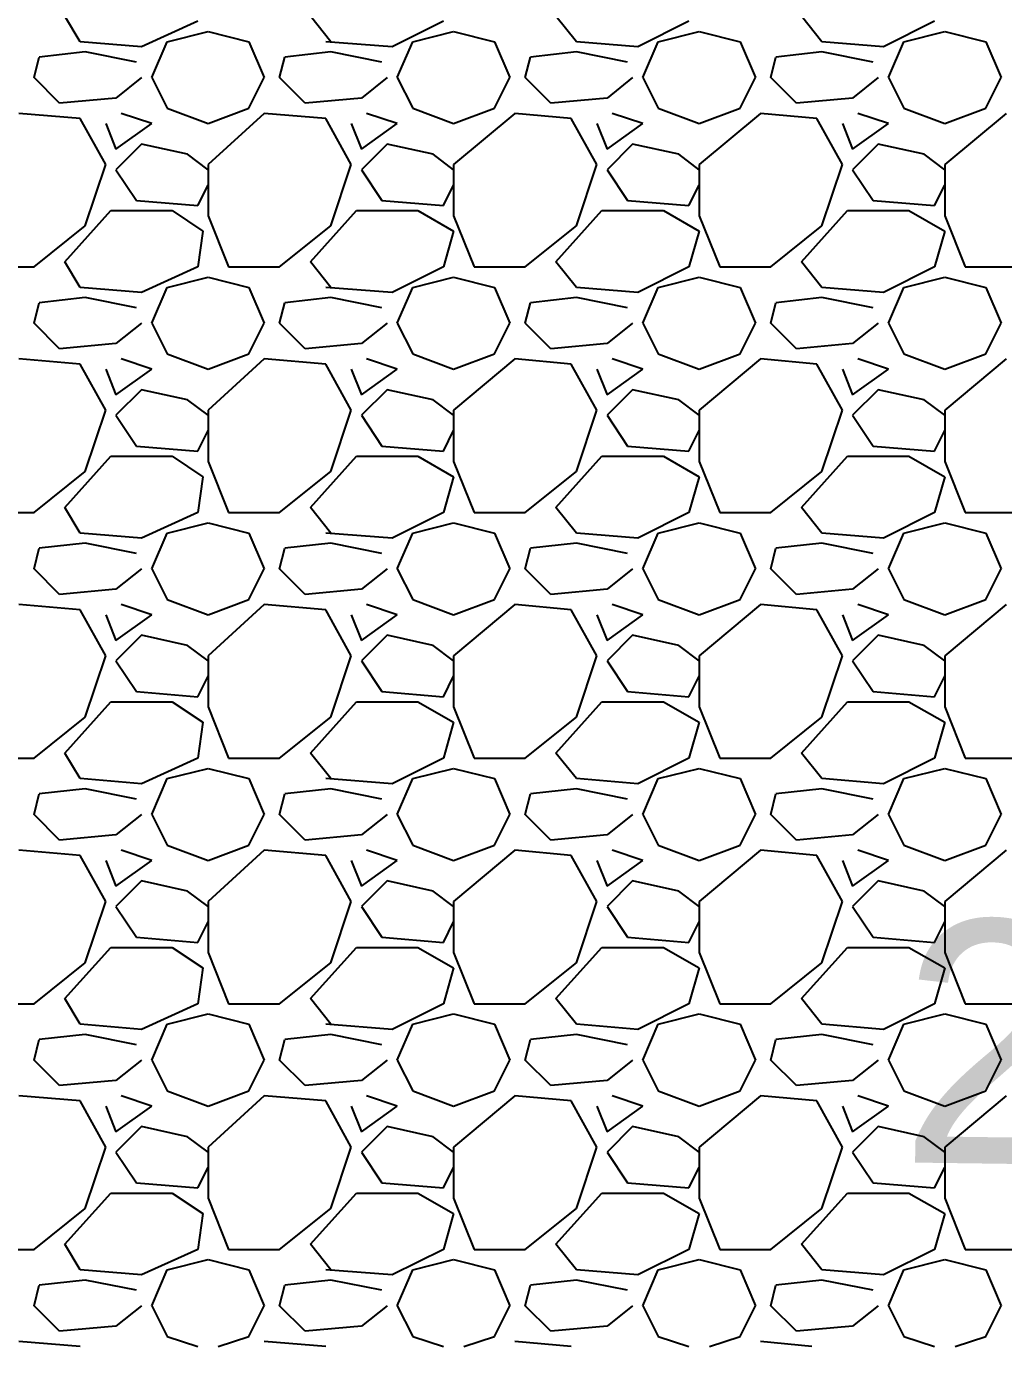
# Model space of a CAD drawing. Header units: metres. Extents: x 1 to 213, y 1 to 147.
# Drawn here: x 66.052 to 68.074, y 134.398 to 137.128 of the extents above; entities that cross this region are included whole.
import ezdxf

# ---------------------------------------------------------------- set-up
doc = ezdxf.new("R2010")
doc.units = ezdxf.units.M
doc.layers.add('00-BASE-ARQUITECTURA', color=8, linetype='Continuous')
doc.layers.add('00-BASE-TEXTO', color=8, linetype='Continuous')

msp = doc.modelspace()

# ---------------------------------------------------------------- linework, layer by layer
at = {"layer": '00-BASE-ARQUITECTURA'}
for points in [[(66.1634, 137.0964), (66.1317, 137.1493)], [(66.4069, 137.1388), (66.2904, 137.0858)], [(66.682, 137.0964), (66.6397, 137.1493)], [(66.9149, 137.1388), (66.809, 137.0858)], [(67.19, 137.0964), (67.1477, 137.1493)], [(67.4229, 137.1388), (67.317, 137.0858)], [(67.698, 137.0964), (67.6557, 137.1493)], [(67.9309, 137.1388), (67.825, 137.0858)], [(66.3434, 137.0964), (66.428, 137.1176)], [(66.428, 137.1176), (66.5127, 137.0964)], [(66.8514, 137.0964), (66.936, 137.1176)], [(66.936, 137.1176), (67.0207, 137.0964)], [(67.3594, 137.0964), (67.444, 137.1176)], [(67.444, 137.1176), (67.5287, 137.0964)], [(67.8674, 137.0964), (67.952, 137.1176)], [(67.952, 137.1176), (68.0367, 137.0964)], [(66.174, 137.0753), (66.0788, 137.0647)], [(66.2904, 137.0858), (66.1634, 137.0964)], [(66.2799, 137.0541), (66.174, 137.0753)], [(66.3116, 137.0223), (66.3434, 137.0964)], [(66.5127, 137.0964), (66.5444, 137.0223)], [(66.682, 137.0753), (66.5868, 137.0647)], [(66.809, 137.0858), (66.6714, 137.0964)], [(66.7879, 137.0541), (66.682, 137.0753)], [(66.8196, 137.0223), (66.8514, 137.0964)], [(67.0207, 137.0964), (67.0524, 137.0223)], [(67.19, 137.0753), (67.0948, 137.0647)], [(67.317, 137.0858), (67.19, 137.0964)], [(67.2959, 137.0541), (67.19, 137.0753)], [(67.3276, 137.0223), (67.3594, 137.0964)], [(67.5287, 137.0964), (67.5604, 137.0223)], [(67.698, 137.0753), (67.6028, 137.0647)], [(67.825, 137.0858), (67.698, 137.0964)], [(67.8039, 137.0541), (67.698, 137.0753)], [(67.8356, 137.0223), (67.8674, 137.0964)], [(68.0367, 137.0964), (68.0684, 137.0223)], [(66.0682, 137.0223), (66.0788, 137.0647)], [(66.5762, 137.0223), (66.5868, 137.0647)], [(67.0842, 137.0223), (67.0948, 137.0647)], [(67.5922, 137.0223), (67.6028, 137.0647)], [(66.1211, 136.9694), (66.0682, 137.0223)], [(66.2904, 137.0223), (66.2375, 136.98)], [(66.3116, 137.0223), (66.3434, 136.9588)], [(66.5127, 136.9588), (66.5444, 137.0223)], [(66.6291, 136.9694), (66.5762, 137.0223)], [(66.7984, 137.0223), (66.7455, 136.98)], [(66.8196, 137.0223), (66.8514, 136.9588)], [(67.0207, 136.9588), (67.0524, 137.0223)], [(67.1371, 136.9694), (67.0842, 137.0223)], [(67.3064, 137.0223), (67.2535, 136.98)], [(67.3276, 137.0223), (67.3594, 136.9588)], [(67.5287, 136.9588), (67.5604, 137.0223)], [(67.6451, 136.9694), (67.5922, 137.0223)], [(67.8144, 137.0223), (67.7615, 136.98)], [(67.8356, 137.0223), (67.8674, 136.9588)], [(68.0367, 136.9588), (68.0684, 137.0223)], [(66.2375, 136.98), (66.1211, 136.9694)], [(66.7455, 136.98), (66.6291, 136.9694)], [(67.2535, 136.98), (67.1371, 136.9694)], [(67.7615, 136.98), (67.6451, 136.9694)], [(66.1634, 136.9377), (66.0364, 136.9483)], [(66.2164, 136.8424), (66.1634, 136.9377)], [(66.3116, 136.9271), (66.2481, 136.9483)], [(66.3434, 136.9588), (66.428, 136.9271)], [(66.428, 136.9271), (66.5127, 136.9588)], [(66.5444, 136.9483), (66.428, 136.8424)], [(66.6714, 136.9377), (66.5444, 136.9483)], [(66.7244, 136.8424), (66.6714, 136.9377)], [(66.8196, 136.9271), (66.7561, 136.9483)], [(66.8514, 136.9588), (66.936, 136.9271)], [(66.936, 136.9271), (67.0207, 136.9588)], [(67.063, 136.9483), (66.936, 136.8424)], [(67.1794, 136.9377), (67.063, 136.9483)], [(67.2324, 136.8424), (67.1794, 136.9377)], [(67.3276, 136.9271), (67.2641, 136.9483)], [(67.3594, 136.9588), (67.444, 136.9271)], [(67.444, 136.9271), (67.5287, 136.9588)], [(67.571, 136.9483), (67.444, 136.8424)], [(67.6874, 136.9377), (67.571, 136.9483)], [(67.7404, 136.8424), (67.6874, 136.9377)], [(67.8356, 136.9271), (67.7721, 136.9483)], [(67.8674, 136.9588), (67.952, 136.9271)], [(67.952, 136.9271), (68.0367, 136.9588)], [(68.079, 136.9483), (67.952, 136.8424)], [(66.2164, 136.9271), (66.2375, 136.8742)], [(66.2375, 136.8742), (66.3116, 136.9271)], [(66.7244, 136.9271), (66.7455, 136.8742)], [(66.7455, 136.8742), (66.8196, 136.9271)], [(67.2324, 136.9271), (67.2535, 136.8742)], [(67.2535, 136.8742), (67.3276, 136.9271)], [(67.7404, 136.9271), (67.7615, 136.8742)], [(67.7615, 136.8742), (67.8356, 136.9271)], [(66.2904, 136.8848), (66.2375, 136.8318)], [(66.3857, 136.8636), (66.2904, 136.8848)], [(66.7984, 136.8848), (66.7455, 136.8318)], [(66.8937, 136.8636), (66.7984, 136.8848)], [(67.3064, 136.8848), (67.2535, 136.8318)], [(67.4017, 136.8636), (67.3064, 136.8848)], [(67.8144, 136.8848), (67.7615, 136.8318)], [(67.9097, 136.8636), (67.8144, 136.8848)], [(66.428, 136.8318), (66.3857, 136.8636)], [(66.936, 136.8318), (66.8937, 136.8636)], [(67.444, 136.8318), (67.4017, 136.8636)], [(67.952, 136.8318), (67.9097, 136.8636)], [(66.174, 136.7154), (66.2164, 136.8424)], [(66.2375, 136.8318), (66.2799, 136.7683)], [(66.428, 136.8424), (66.428, 136.7366)], [(66.682, 136.7154), (66.7244, 136.8424)], [(66.7455, 136.8318), (66.7879, 136.7683)], [(66.936, 136.8424), (66.936, 136.7366)], [(67.19, 136.7154), (67.2324, 136.8424)], [(67.2535, 136.8318), (67.2959, 136.7683)], [(67.444, 136.8424), (67.444, 136.7366)], [(67.698, 136.7154), (67.7404, 136.8424)], [(67.7615, 136.8318), (67.8039, 136.7683)], [(67.952, 136.8424), (67.952, 136.7366)], [(66.4069, 136.7578), (66.428, 136.8001)], [(66.9149, 136.7578), (66.936, 136.8001)], [(67.4229, 136.7578), (67.444, 136.8001)], [(67.9309, 136.7578), (67.952, 136.8001)], [(66.1317, 136.6413), (66.2269, 136.7472)], [(66.2269, 136.7472), (66.3539, 136.7472)], [(66.2799, 136.7683), (66.4069, 136.7578)], [(66.3539, 136.7472), (66.4174, 136.7048)], [(66.6397, 136.6413), (66.7349, 136.7472)], [(66.7349, 136.7472), (66.8619, 136.7472)], [(66.7879, 136.7683), (66.9149, 136.7578)], [(66.8619, 136.7472), (66.936, 136.7048)], [(67.1477, 136.6413), (67.2429, 136.7472)], [(67.2429, 136.7472), (67.3699, 136.7472)], [(67.2959, 136.7683), (67.4229, 136.7578)], [(67.3699, 136.7472), (67.444, 136.7048)], [(67.6557, 136.6413), (67.7509, 136.7472)], [(67.7509, 136.7472), (67.8779, 136.7472)], [(67.8039, 136.7683), (67.9309, 136.7578)], [(67.8779, 136.7472), (67.952, 136.7048)], [(66.428, 136.7366), (66.4704, 136.6308)], [(66.936, 136.7366), (66.9784, 136.6308)], [(67.444, 136.7366), (67.4864, 136.6308)], [(67.952, 136.7366), (67.9944, 136.6308)], [(66.0682, 136.6308), (66.174, 136.7154)], [(66.4174, 136.7048), (66.4069, 136.6308)], [(66.5762, 136.6308), (66.682, 136.7154)], [(66.936, 136.7048), (66.9149, 136.6308)], [(67.0842, 136.6308), (67.19, 136.7154)], [(67.444, 136.7048), (67.4229, 136.6308)], [(67.5922, 136.6308), (67.698, 136.7154)], [(67.952, 136.7048), (67.9309, 136.6308)], [(66.1634, 136.5884), (66.1317, 136.6413)], [(66.682, 136.5884), (66.6397, 136.6413)], [(67.19, 136.5884), (67.1477, 136.6413)], [(67.698, 136.5884), (67.6557, 136.6413)], [(65.9624, 136.6308), (66.0682, 136.6308)], [(66.4069, 136.6308), (66.2904, 136.5778)], [(66.3434, 136.5884), (66.428, 136.6096)], [(66.428, 136.6096), (66.5127, 136.5884)], [(66.4704, 136.6308), (66.5762, 136.6308)], [(66.9149, 136.6308), (66.809, 136.5778)], [(66.8514, 136.5884), (66.936, 136.6096)], [(66.936, 136.6096), (67.0207, 136.5884)], [(66.9784, 136.6308), (67.0842, 136.6308)], [(67.4229, 136.6308), (67.317, 136.5778)], [(67.3594, 136.5884), (67.444, 136.6096)], [(67.444, 136.6096), (67.5287, 136.5884)], [(67.4864, 136.6308), (67.5922, 136.6308)], [(67.9309, 136.6308), (67.825, 136.5778)], [(67.8674, 136.5884), (67.952, 136.6096)], [(67.952, 136.6096), (68.0367, 136.5884)], [(67.9944, 136.6308), (68.1002, 136.6308)], [(66.2904, 136.5778), (66.1634, 136.5884)], [(66.3116, 136.5143), (66.3434, 136.5884)], [(66.5127, 136.5884), (66.5444, 136.5143)], [(66.809, 136.5778), (66.6714, 136.5884)], [(66.8196, 136.5143), (66.8514, 136.5884)], [(67.0207, 136.5884), (67.0524, 136.5143)], [(67.317, 136.5778), (67.19, 136.5884)], [(67.3276, 136.5143), (67.3594, 136.5884)], [(67.5287, 136.5884), (67.5604, 136.5143)], [(67.825, 136.5778), (67.698, 136.5884)], [(67.8356, 136.5143), (67.8674, 136.5884)], [(68.0367, 136.5884), (68.0684, 136.5143)], [(66.0682, 136.5143), (66.0788, 136.5567)], [(66.174, 136.5673), (66.0788, 136.5567)], [(66.2799, 136.5461), (66.174, 136.5673)], [(66.5762, 136.5143), (66.5868, 136.5567)], [(66.682, 136.5673), (66.5868, 136.5567)], [(66.7879, 136.5461), (66.682, 136.5673)], [(67.0842, 136.5143), (67.0948, 136.5567)], [(67.19, 136.5673), (67.0948, 136.5567)], [(67.2959, 136.5461), (67.19, 136.5673)], [(67.5922, 136.5143), (67.6028, 136.5567)], [(67.698, 136.5673), (67.6028, 136.5567)], [(67.8039, 136.5461), (67.698, 136.5673)], [(66.1211, 136.4614), (66.0682, 136.5143)], [(66.2904, 136.5143), (66.2375, 136.472)], [(66.3116, 136.5143), (66.3434, 136.4508)], [(66.5127, 136.4508), (66.5444, 136.5143)], [(66.6291, 136.4614), (66.5762, 136.5143)], [(66.7984, 136.5143), (66.7455, 136.472)], [(66.8196, 136.5143), (66.8514, 136.4508)], [(67.0207, 136.4508), (67.0524, 136.5143)], [(67.1371, 136.4614), (67.0842, 136.5143)], [(67.3064, 136.5143), (67.2535, 136.472)], [(67.3276, 136.5143), (67.3594, 136.4508)], [(67.5287, 136.4508), (67.5604, 136.5143)], [(67.6451, 136.4614), (67.5922, 136.5143)], [(67.8144, 136.5143), (67.7615, 136.472)], [(67.8356, 136.5143), (67.8674, 136.4508)], [(68.0367, 136.4508), (68.0684, 136.5143)], [(66.2375, 136.472), (66.1211, 136.4614)], [(66.7455, 136.472), (66.6291, 136.4614)], [(67.2535, 136.472), (67.1371, 136.4614)], [(67.7615, 136.472), (67.6451, 136.4614)], [(66.3434, 136.4508), (66.428, 136.4191)], [(66.428, 136.4191), (66.5127, 136.4508)], [(66.8514, 136.4508), (66.936, 136.4191)], [(66.936, 136.4191), (67.0207, 136.4508)], [(67.3594, 136.4508), (67.444, 136.4191)], [(67.444, 136.4191), (67.5287, 136.4508)], [(67.8674, 136.4508), (67.952, 136.4191)], [(67.952, 136.4191), (68.0367, 136.4508)], [(66.1634, 136.4297), (66.0364, 136.4403)], [(66.2164, 136.3344), (66.1634, 136.4297)], [(66.2164, 136.4191), (66.2375, 136.3662)], [(66.2375, 136.3662), (66.3116, 136.4191)], [(66.3116, 136.4191), (66.2481, 136.4403)], [(66.5444, 136.4403), (66.428, 136.3344)], [(66.6714, 136.4297), (66.5444, 136.4403)], [(66.7244, 136.3344), (66.6714, 136.4297)], [(66.7244, 136.4191), (66.7455, 136.3662)], [(66.7455, 136.3662), (66.8196, 136.4191)], [(66.8196, 136.4191), (66.7561, 136.4403)], [(67.063, 136.4403), (66.936, 136.3344)], [(67.1794, 136.4297), (67.063, 136.4403)], [(67.2324, 136.3344), (67.1794, 136.4297)], [(67.2324, 136.4191), (67.2535, 136.3662)], [(67.2535, 136.3662), (67.3276, 136.4191)], [(67.3276, 136.4191), (67.2641, 136.4403)], [(67.571, 136.4403), (67.444, 136.3344)], [(67.6874, 136.4297), (67.571, 136.4403)], [(67.7404, 136.3344), (67.6874, 136.4297)], [(67.7404, 136.4191), (67.7615, 136.3662)], [(67.7615, 136.3662), (67.8356, 136.4191)], [(67.8356, 136.4191), (67.7721, 136.4403)], [(68.079, 136.4403), (67.952, 136.3344)], [(66.2904, 136.3768), (66.2375, 136.3238)], [(66.3857, 136.3556), (66.2904, 136.3768)], [(66.7984, 136.3768), (66.7455, 136.3238)], [(66.8937, 136.3556), (66.7984, 136.3768)], [(67.3064, 136.3768), (67.2535, 136.3238)], [(67.4017, 136.3556), (67.3064, 136.3768)], [(67.8144, 136.3768), (67.7615, 136.3238)], [(67.9097, 136.3556), (67.8144, 136.3768)], [(66.174, 136.2074), (66.2164, 136.3344)], [(66.428, 136.3238), (66.3857, 136.3556)], [(66.428, 136.3344), (66.428, 136.2286)], [(66.682, 136.2074), (66.7244, 136.3344)], [(66.936, 136.3238), (66.8937, 136.3556)], [(66.936, 136.3344), (66.936, 136.2286)], [(67.19, 136.2074), (67.2324, 136.3344)], [(67.444, 136.3238), (67.4017, 136.3556)], [(67.444, 136.3344), (67.444, 136.2286)], [(67.698, 136.2074), (67.7404, 136.3344)], [(67.952, 136.3238), (67.9097, 136.3556)], [(67.952, 136.3344), (67.952, 136.2286)], [(66.2375, 136.3238), (66.2799, 136.2603)], [(66.7455, 136.3238), (66.7879, 136.2603)], [(67.2535, 136.3238), (67.2959, 136.2603)], [(67.7615, 136.3238), (67.8039, 136.2603)], [(66.4069, 136.2498), (66.428, 136.2921)], [(66.9149, 136.2498), (66.936, 136.2921)], [(67.4229, 136.2498), (67.444, 136.2921)], [(67.9309, 136.2498), (67.952, 136.2921)], [(66.2799, 136.2603), (66.4069, 136.2498)], [(66.7879, 136.2603), (66.9149, 136.2498)], [(67.2959, 136.2603), (67.4229, 136.2498)], [(67.8039, 136.2603), (67.9309, 136.2498)], [(66.1317, 136.1333), (66.2269, 136.2392)], [(66.2269, 136.2392), (66.3539, 136.2392)], [(66.3539, 136.2392), (66.4174, 136.1968)], [(66.428, 136.2286), (66.4704, 136.1228)], [(66.6397, 136.1333), (66.7349, 136.2392)], [(66.7349, 136.2392), (66.8619, 136.2392)], [(66.8619, 136.2392), (66.936, 136.1968)], [(66.936, 136.2286), (66.9784, 136.1228)], [(67.1477, 136.1333), (67.2429, 136.2392)], [(67.2429, 136.2392), (67.3699, 136.2392)], [(67.3699, 136.2392), (67.444, 136.1968)], [(67.444, 136.2286), (67.4864, 136.1228)], [(67.6557, 136.1333), (67.7509, 136.2392)], [(67.7509, 136.2392), (67.8779, 136.2392)], [(67.8779, 136.2392), (67.952, 136.1968)], [(67.952, 136.2286), (67.9944, 136.1228)], [(66.0682, 136.1228), (66.174, 136.2074)], [(66.5762, 136.1228), (66.682, 136.2074)], [(67.0842, 136.1228), (67.19, 136.2074)], [(67.5922, 136.1228), (67.698, 136.2074)], [(66.4174, 136.1968), (66.4069, 136.1228)], [(66.936, 136.1968), (66.9149, 136.1228)], [(67.444, 136.1968), (67.4229, 136.1228)], [(67.952, 136.1968), (67.9309, 136.1228)], [(65.9624, 136.1228), (66.0682, 136.1228)], [(66.1634, 136.0804), (66.1317, 136.1333)], [(66.4069, 136.1228), (66.2904, 136.0698)], [(66.4704, 136.1228), (66.5762, 136.1228)], [(66.682, 136.0804), (66.6397, 136.1333)], [(66.9149, 136.1228), (66.809, 136.0698)], [(66.9784, 136.1228), (67.0842, 136.1228)], [(67.19, 136.0804), (67.1477, 136.1333)], [(67.4229, 136.1228), (67.317, 136.0698)], [(67.4864, 136.1228), (67.5922, 136.1228)], [(67.698, 136.0804), (67.6557, 136.1333)], [(67.9309, 136.1228), (67.825, 136.0698)], [(67.9944, 136.1228), (68.1002, 136.1228)], [(66.3434, 136.0804), (66.428, 136.1016)], [(66.428, 136.1016), (66.5127, 136.0804)], [(66.8514, 136.0804), (66.936, 136.1016)], [(66.936, 136.1016), (67.0207, 136.0804)], [(67.3594, 136.0804), (67.444, 136.1016)], [(67.444, 136.1016), (67.5287, 136.0804)], [(67.8674, 136.0804), (67.952, 136.1016)], [(67.952, 136.1016), (68.0367, 136.0804)], [(66.2904, 136.0698), (66.1634, 136.0804)], [(66.3116, 136.0063), (66.3434, 136.0804)], [(66.5127, 136.0804), (66.5444, 136.0063)], [(66.809, 136.0698), (66.6714, 136.0804)], [(66.8196, 136.0063), (66.8514, 136.0804)], [(67.0207, 136.0804), (67.0524, 136.0063)], [(67.317, 136.0698), (67.19, 136.0804)], [(67.3276, 136.0063), (67.3594, 136.0804)], [(67.5287, 136.0804), (67.5604, 136.0063)], [(67.825, 136.0698), (67.698, 136.0804)], [(67.8356, 136.0063), (67.8674, 136.0804)], [(68.0367, 136.0804), (68.0684, 136.0063)], [(66.0682, 136.0063), (66.0788, 136.0487)], [(66.174, 136.0593), (66.0788, 136.0487)], [(66.2799, 136.0381), (66.174, 136.0593)], [(66.5762, 136.0063), (66.5868, 136.0487)], [(66.682, 136.0593), (66.5868, 136.0487)], [(66.7879, 136.0381), (66.682, 136.0593)], [(67.0842, 136.0063), (67.0948, 136.0487)], [(67.19, 136.0593), (67.0948, 136.0487)], [(67.2959, 136.0381), (67.19, 136.0593)], [(67.5922, 136.0063), (67.6028, 136.0487)], [(67.698, 136.0593), (67.6028, 136.0487)], [(67.8039, 136.0381), (67.698, 136.0593)], [(66.1211, 135.9534), (66.0682, 136.0063)], [(66.2904, 136.0063), (66.2375, 135.964)], [(66.3116, 136.0063), (66.3434, 135.9429)], [(66.5127, 135.9429), (66.5444, 136.0063)], [(66.6291, 135.9534), (66.5762, 136.0063)], [(66.7984, 136.0063), (66.7455, 135.964)], [(66.8196, 136.0063), (66.8514, 135.9429)], [(67.0207, 135.9429), (67.0524, 136.0063)], [(67.1371, 135.9534), (67.0842, 136.0063)], [(67.3064, 136.0063), (67.2535, 135.964)], [(67.3276, 136.0063), (67.3594, 135.9429)], [(67.5287, 135.9429), (67.5604, 136.0063)], [(67.6451, 135.9534), (67.5922, 136.0063)], [(67.8144, 136.0063), (67.7615, 135.964)], [(67.8356, 136.0063), (67.8674, 135.9429)], [(68.0367, 135.9429), (68.0684, 136.0063)], [(66.2375, 135.964), (66.1211, 135.9534)], [(66.7455, 135.964), (66.6291, 135.9534)], [(67.2535, 135.964), (67.1371, 135.9534)], [(67.7615, 135.964), (67.6451, 135.9534)], [(66.1634, 135.9217), (66.0364, 135.9323)], [(66.3116, 135.9111), (66.2481, 135.9323)], [(66.3434, 135.9429), (66.428, 135.9111)], [(66.428, 135.9111), (66.5127, 135.9429)], [(66.5444, 135.9323), (66.428, 135.8264)], [(66.6714, 135.9217), (66.5444, 135.9323)], [(66.8196, 135.9111), (66.7561, 135.9323)], [(66.8514, 135.9429), (66.936, 135.9111)], [(66.936, 135.9111), (67.0207, 135.9429)], [(67.063, 135.9323), (66.936, 135.8264)], [(67.1794, 135.9217), (67.063, 135.9323)], [(67.3276, 135.9111), (67.2641, 135.9323)], [(67.3594, 135.9429), (67.444, 135.9111)], [(67.444, 135.9111), (67.5287, 135.9429)], [(67.571, 135.9323), (67.444, 135.8264)], [(67.6874, 135.9217), (67.571, 135.9323)], [(67.8356, 135.9111), (67.7721, 135.9323)], [(67.8674, 135.9429), (67.952, 135.9111)], [(67.952, 135.9111), (68.0367, 135.9429)], [(68.079, 135.9323), (67.952, 135.8264)], [(66.2164, 135.8264), (66.1634, 135.9217)], [(66.2164, 135.9111), (66.2375, 135.8582)], [(66.2375, 135.8582), (66.3116, 135.9111)], [(66.7244, 135.8264), (66.6714, 135.9217)], [(66.7244, 135.9111), (66.7455, 135.8582)], [(66.7455, 135.8582), (66.8196, 135.9111)], [(67.2324, 135.8264), (67.1794, 135.9217)], [(67.2324, 135.9111), (67.2535, 135.8582)], [(67.2535, 135.8582), (67.3276, 135.9111)], [(67.7404, 135.8264), (67.6874, 135.9217)], [(67.7404, 135.9111), (67.7615, 135.8582)], [(67.7615, 135.8582), (67.8356, 135.9111)], [(66.2904, 135.8688), (66.2375, 135.8158)], [(66.3857, 135.8476), (66.2904, 135.8688)], [(66.428, 135.8158), (66.3857, 135.8476)], [(66.7984, 135.8688), (66.7455, 135.8158)], [(66.8937, 135.8476), (66.7984, 135.8688)], [(66.936, 135.8158), (66.8937, 135.8476)], [(67.3064, 135.8688), (67.2535, 135.8158)], [(67.4017, 135.8476), (67.3064, 135.8688)], [(67.444, 135.8158), (67.4017, 135.8476)], [(67.8144, 135.8688), (67.7615, 135.8158)], [(67.9097, 135.8476), (67.8144, 135.8688)], [(67.952, 135.8158), (67.9097, 135.8476)], [(66.174, 135.6994), (66.2164, 135.8264)], [(66.2375, 135.8158), (66.2799, 135.7523)], [(66.428, 135.8264), (66.428, 135.7206)], [(66.682, 135.6994), (66.7244, 135.8264)], [(66.7455, 135.8158), (66.7879, 135.7523)], [(66.936, 135.8264), (66.936, 135.7206)], [(67.19, 135.6994), (67.2324, 135.8264)], [(67.2535, 135.8158), (67.2959, 135.7523)], [(67.444, 135.8264), (67.444, 135.7206)], [(67.698, 135.6994), (67.7404, 135.8264)], [(67.7615, 135.8158), (67.8039, 135.7523)], [(67.952, 135.8264), (67.952, 135.7206)], [(66.4069, 135.7418), (66.428, 135.7841)], [(66.9149, 135.7418), (66.936, 135.7841)], [(67.4229, 135.7418), (67.444, 135.7841)], [(67.9309, 135.7418), (67.952, 135.7841)], [(66.2799, 135.7523), (66.4069, 135.7418)], [(66.7879, 135.7523), (66.9149, 135.7418)], [(67.2959, 135.7523), (67.4229, 135.7418)], [(67.8039, 135.7523), (67.9309, 135.7418)], [(66.1317, 135.6253), (66.2269, 135.7312)], [(66.2269, 135.7312), (66.3539, 135.7312)], [(66.3539, 135.7312), (66.4174, 135.6889)], [(66.428, 135.7206), (66.4704, 135.6148)], [(66.6397, 135.6253), (66.7349, 135.7312)], [(66.7349, 135.7312), (66.8619, 135.7312)], [(66.8619, 135.7312), (66.936, 135.6889)], [(66.936, 135.7206), (66.9784, 135.6148)], [(67.1477, 135.6253), (67.2429, 135.7312)], [(67.2429, 135.7312), (67.3699, 135.7312)], [(67.3699, 135.7312), (67.444, 135.6889)], [(67.444, 135.7206), (67.4864, 135.6148)], [(67.6557, 135.6253), (67.7509, 135.7312)], [(67.7509, 135.7312), (67.8779, 135.7312)], [(67.8779, 135.7312), (67.952, 135.6889)], [(67.952, 135.7206), (67.9944, 135.6148)], [(66.0682, 135.6148), (66.174, 135.6994)], [(66.4174, 135.6889), (66.4069, 135.6148)], [(66.5762, 135.6148), (66.682, 135.6994)], [(66.936, 135.6889), (66.9149, 135.6148)], [(67.0842, 135.6148), (67.19, 135.6994)], [(67.444, 135.6889), (67.4229, 135.6148)], [(67.5922, 135.6148), (67.698, 135.6994)], [(67.952, 135.6889), (67.9309, 135.6148)], [(66.1634, 135.5724), (66.1317, 135.6253)], [(66.682, 135.5724), (66.6397, 135.6253)], [(67.19, 135.5724), (67.1477, 135.6253)], [(67.698, 135.5724), (67.6557, 135.6253)], [(65.9624, 135.6148), (66.0682, 135.6148)], [(66.4069, 135.6148), (66.2904, 135.5618)], [(66.4704, 135.6148), (66.5762, 135.6148)], [(66.9149, 135.6148), (66.809, 135.5618)], [(66.9784, 135.6148), (67.0842, 135.6148)], [(67.4229, 135.6148), (67.317, 135.5618)], [(67.4864, 135.6148), (67.5922, 135.6148)], [(67.9309, 135.6148), (67.825, 135.5618)], [(67.9944, 135.6148), (68.1002, 135.6148)], [(66.2904, 135.5618), (66.1634, 135.5724)], [(66.3116, 135.4983), (66.3434, 135.5724)], [(66.3434, 135.5724), (66.428, 135.5936)], [(66.428, 135.5936), (66.5127, 135.5724)], [(66.5127, 135.5724), (66.5444, 135.4983)], [(66.809, 135.5618), (66.6714, 135.5724)], [(66.8196, 135.4983), (66.8514, 135.5724)], [(66.8514, 135.5724), (66.936, 135.5936)], [(66.936, 135.5936), (67.0207, 135.5724)], [(67.0207, 135.5724), (67.0524, 135.4983)], [(67.317, 135.5618), (67.19, 135.5724)], [(67.3276, 135.4983), (67.3594, 135.5724)], [(67.3594, 135.5724), (67.444, 135.5936)], [(67.444, 135.5936), (67.5287, 135.5724)], [(67.5287, 135.5724), (67.5604, 135.4983)], [(67.825, 135.5618), (67.698, 135.5724)], [(67.8356, 135.4983), (67.8674, 135.5724)], [(67.8674, 135.5724), (67.952, 135.5936)], [(67.952, 135.5936), (68.0367, 135.5724)], [(68.0367, 135.5724), (68.0684, 135.4983)], [(66.174, 135.5513), (66.0788, 135.5407)], [(66.2799, 135.5301), (66.174, 135.5513)], [(66.682, 135.5513), (66.5868, 135.5407)], [(66.7879, 135.5301), (66.682, 135.5513)], [(67.19, 135.5513), (67.0948, 135.5407)], [(67.2959, 135.5301), (67.19, 135.5513)], [(67.698, 135.5513), (67.6028, 135.5407)], [(67.8039, 135.5301), (67.698, 135.5513)], [(66.0682, 135.4983), (66.0788, 135.5407)], [(66.5762, 135.4983), (66.5868, 135.5407)], [(67.0842, 135.4983), (67.0948, 135.5407)], [(67.5922, 135.4983), (67.6028, 135.5407)], [(66.1211, 135.4454), (66.0682, 135.4983)], [(66.2904, 135.4983), (66.2375, 135.456)], [(66.3116, 135.4983), (66.3434, 135.4348)], [(66.5127, 135.4348), (66.5444, 135.4983)], [(66.6291, 135.4454), (66.5762, 135.4983)], [(66.7984, 135.4983), (66.7455, 135.456)], [(66.8196, 135.4983), (66.8514, 135.4348)], [(67.0207, 135.4348), (67.0524, 135.4983)], [(67.1371, 135.4454), (67.0842, 135.4983)], [(67.3064, 135.4983), (67.2535, 135.456)], [(67.3276, 135.4983), (67.3594, 135.4348)], [(67.5287, 135.4348), (67.5604, 135.4983)], [(67.6451, 135.4454), (67.5922, 135.4983)], [(67.8144, 135.4983), (67.7615, 135.456)], [(67.8356, 135.4983), (67.8674, 135.4348)], [(68.0367, 135.4348), (68.0684, 135.4983)], [(66.2375, 135.456), (66.1211, 135.4454)], [(66.3434, 135.4348), (66.428, 135.4031)], [(66.428, 135.4031), (66.5127, 135.4348)], [(66.7455, 135.456), (66.6291, 135.4454)], [(66.8514, 135.4348), (66.936, 135.4031)], [(66.936, 135.4031), (67.0207, 135.4348)], [(67.2535, 135.456), (67.1371, 135.4454)], [(67.3594, 135.4348), (67.444, 135.4031)], [(67.444, 135.4031), (67.5287, 135.4348)], [(67.7615, 135.456), (67.6451, 135.4454)], [(67.8674, 135.4348), (67.952, 135.4031)], [(67.952, 135.4031), (68.0367, 135.4348)], [(66.1634, 135.4137), (66.0364, 135.4243)], [(66.2164, 135.3184), (66.1634, 135.4137)], [(66.3116, 135.4031), (66.2481, 135.4243)], [(66.5444, 135.4243), (66.428, 135.3184)], [(66.6714, 135.4137), (66.5444, 135.4243)], [(66.7244, 135.3184), (66.6714, 135.4137)], [(66.8196, 135.4031), (66.7561, 135.4243)], [(67.063, 135.4243), (66.936, 135.3184)], [(67.1794, 135.4137), (67.063, 135.4243)], [(67.2324, 135.3184), (67.1794, 135.4137)], [(67.3276, 135.4031), (67.2641, 135.4243)], [(67.571, 135.4243), (67.444, 135.3184)], [(67.6874, 135.4137), (67.571, 135.4243)], [(67.7404, 135.3184), (67.6874, 135.4137)], [(67.8356, 135.4031), (67.7721, 135.4243)], [(68.079, 135.4243), (67.952, 135.3184)], [(66.2164, 135.4031), (66.2375, 135.3502)], [(66.2375, 135.3502), (66.3116, 135.4031)], [(66.7244, 135.4031), (66.7455, 135.3502)], [(66.7455, 135.3502), (66.8196, 135.4031)], [(67.2324, 135.4031), (67.2535, 135.3502)], [(67.2535, 135.3502), (67.3276, 135.4031)], [(67.7404, 135.4031), (67.7615, 135.3502)], [(67.7615, 135.3502), (67.8356, 135.4031)], [(66.2904, 135.3608), (66.2375, 135.3078)], [(66.3857, 135.3396), (66.2904, 135.3608)], [(66.7984, 135.3608), (66.7455, 135.3078)], [(66.8937, 135.3396), (66.7984, 135.3608)], [(67.3064, 135.3608), (67.2535, 135.3078)], [(67.4017, 135.3396), (67.3064, 135.3608)], [(67.8144, 135.3608), (67.7615, 135.3078)], [(67.9097, 135.3396), (67.8144, 135.3608)], [(66.428, 135.3078), (66.3857, 135.3396)], [(66.936, 135.3078), (66.8937, 135.3396)], [(67.444, 135.3078), (67.4017, 135.3396)], [(67.952, 135.3078), (67.9097, 135.3396)], [(66.174, 135.1914), (66.2164, 135.3184)], [(66.2375, 135.3078), (66.2799, 135.2443)], [(66.428, 135.3184), (66.428, 135.2126)], [(66.682, 135.1914), (66.7244, 135.3184)], [(66.7455, 135.3078), (66.7879, 135.2443)], [(66.936, 135.3184), (66.936, 135.2126)], [(67.19, 135.1914), (67.2324, 135.3184)], [(67.2535, 135.3078), (67.2959, 135.2443)], [(67.444, 135.3184), (67.444, 135.2126)], [(67.698, 135.1914), (67.7404, 135.3184)], [(67.7615, 135.3078), (67.8039, 135.2443)], [(67.952, 135.3184), (67.952, 135.2126)], [(66.4069, 135.2338), (66.428, 135.2761)], [(66.9149, 135.2338), (66.936, 135.2761)], [(67.4229, 135.2338), (67.444, 135.2761)], [(67.9309, 135.2338), (67.952, 135.2761)], [(66.2799, 135.2443), (66.4069, 135.2338)], [(66.7879, 135.2443), (66.9149, 135.2338)], [(67.2959, 135.2443), (67.4229, 135.2338)], [(67.8039, 135.2443), (67.9309, 135.2338)], [(66.1317, 135.1173), (66.2269, 135.2232)], [(66.2269, 135.2232), (66.3539, 135.2232)], [(66.3539, 135.2232), (66.4174, 135.1808)], [(66.6397, 135.1173), (66.7349, 135.2232)], [(66.7349, 135.2232), (66.8619, 135.2232)], [(66.8619, 135.2232), (66.936, 135.1808)], [(67.1477, 135.1173), (67.2429, 135.2232)], [(67.2429, 135.2232), (67.3699, 135.2232)], [(67.3699, 135.2232), (67.444, 135.1808)], [(67.6557, 135.1173), (67.7509, 135.2232)], [(67.7509, 135.2232), (67.8779, 135.2232)], [(67.8779, 135.2232), (67.952, 135.1808)], [(66.0682, 135.1068), (66.174, 135.1914)], [(66.428, 135.2126), (66.4704, 135.1068)], [(66.5762, 135.1068), (66.682, 135.1914)], [(66.936, 135.2126), (66.9784, 135.1068)], [(67.0842, 135.1068), (67.19, 135.1914)], [(67.444, 135.2126), (67.4864, 135.1068)], [(67.5922, 135.1068), (67.698, 135.1914)], [(67.952, 135.2126), (67.9944, 135.1068)], [(66.4174, 135.1808), (66.4069, 135.1068)], [(66.936, 135.1808), (66.9149, 135.1068)], [(67.444, 135.1808), (67.4229, 135.1068)], [(67.952, 135.1808), (67.9309, 135.1068)], [(65.9624, 135.1068), (66.0682, 135.1068)], [(66.1634, 135.0644), (66.1317, 135.1173)], [(66.4069, 135.1068), (66.2904, 135.0538)], [(66.4704, 135.1068), (66.5762, 135.1068)], [(66.682, 135.0644), (66.6397, 135.1173)], [(66.9149, 135.1068), (66.809, 135.0538)], [(66.9784, 135.1068), (67.0842, 135.1068)], [(67.19, 135.0644), (67.1477, 135.1173)], [(67.4229, 135.1068), (67.317, 135.0538)], [(67.4864, 135.1068), (67.5922, 135.1068)], [(67.698, 135.0644), (67.6557, 135.1173)], [(67.9309, 135.1068), (67.825, 135.0538)], [(67.9944, 135.1068), (68.1002, 135.1068)], [(66.3434, 135.0644), (66.428, 135.0856)], [(66.428, 135.0856), (66.5127, 135.0644)], [(66.8514, 135.0644), (66.936, 135.0856)], [(66.936, 135.0856), (67.0207, 135.0644)], [(67.3594, 135.0644), (67.444, 135.0856)], [(67.444, 135.0856), (67.5287, 135.0644)], [(67.8674, 135.0644), (67.952, 135.0856)], [(67.952, 135.0856), (68.0367, 135.0644)], [(66.2904, 135.0538), (66.1634, 135.0644)], [(66.3116, 134.9903), (66.3434, 135.0644)], [(66.5127, 135.0644), (66.5444, 134.9903)], [(66.809, 135.0538), (66.6714, 135.0644)], [(66.8196, 134.9903), (66.8514, 135.0644)], [(67.0207, 135.0644), (67.0524, 134.9903)], [(67.317, 135.0538), (67.19, 135.0644)], [(67.3276, 134.9903), (67.3594, 135.0644)], [(67.5287, 135.0644), (67.5604, 134.9903)], [(67.825, 135.0538), (67.698, 135.0644)], [(67.8356, 134.9903), (67.8674, 135.0644)], [(68.0367, 135.0644), (68.0684, 134.9903)], [(66.0682, 134.9903), (66.0788, 135.0327)], [(66.174, 135.0433), (66.0788, 135.0327)], [(66.2799, 135.0221), (66.174, 135.0433)], [(66.5762, 134.9903), (66.5868, 135.0327)], [(66.682, 135.0433), (66.5868, 135.0327)], [(66.7879, 135.0221), (66.682, 135.0433)], [(67.0842, 134.9903), (67.0948, 135.0327)], [(67.19, 135.0433), (67.0948, 135.0327)], [(67.2959, 135.0221), (67.19, 135.0433)], [(67.5922, 134.9903), (67.6028, 135.0327)], [(67.698, 135.0433), (67.6028, 135.0327)], [(67.8039, 135.0221), (67.698, 135.0433)], [(66.1211, 134.9374), (66.0682, 134.9903)], [(66.2904, 134.9903), (66.2375, 134.948)], [(66.3116, 134.9903), (66.3434, 134.9268)], [(66.5127, 134.9268), (66.5444, 134.9903)], [(66.6291, 134.9374), (66.5762, 134.9903)], [(66.7984, 134.9903), (66.7455, 134.948)], [(66.8196, 134.9903), (66.8514, 134.9268)], [(67.0207, 134.9268), (67.0524, 134.9903)], [(67.1371, 134.9374), (67.0842, 134.9903)], [(67.3064, 134.9903), (67.2535, 134.948)], [(67.3276, 134.9903), (67.3594, 134.9268)], [(67.5287, 134.9268), (67.5604, 134.9903)], [(67.6451, 134.9374), (67.5922, 134.9903)], [(67.8144, 134.9903), (67.7615, 134.948)], [(67.8356, 134.9903), (67.8674, 134.9268)], [(68.0367, 134.9268), (68.0684, 134.9903)], [(66.2375, 134.948), (66.1211, 134.9374)], [(66.7455, 134.948), (66.6291, 134.9374)], [(67.2535, 134.948), (67.1371, 134.9374)], [(67.7615, 134.948), (67.6451, 134.9374)], [(66.1634, 134.9057), (66.0364, 134.9163)], [(66.3116, 134.8951), (66.2481, 134.9163)], [(66.3434, 134.9268), (66.428, 134.8951)], [(66.428, 134.8951), (66.5127, 134.9268)], [(66.5444, 134.9163), (66.428, 134.8104)], [(66.6714, 134.9057), (66.5444, 134.9163)], [(66.8196, 134.8951), (66.7561, 134.9163)], [(66.8514, 134.9268), (66.936, 134.8951)], [(66.936, 134.8951), (67.0207, 134.9268)], [(67.063, 134.9163), (66.936, 134.8104)], [(67.1794, 134.9057), (67.063, 134.9163)], [(67.3276, 134.8951), (67.2641, 134.9163)], [(67.3594, 134.9268), (67.444, 134.8951)], [(67.444, 134.8951), (67.5287, 134.9268)], [(67.571, 134.9163), (67.444, 134.8104)], [(67.6874, 134.9057), (67.571, 134.9163)], [(67.8356, 134.8951), (67.7721, 134.9163)], [(67.8674, 134.9268), (67.952, 134.8951)], [(67.952, 134.8951), (68.0367, 134.9268)], [(68.079, 134.9163), (67.952, 134.8104)], [(66.2164, 134.8104), (66.1634, 134.9057)], [(66.2164, 134.8951), (66.2375, 134.8422)], [(66.2375, 134.8422), (66.3116, 134.8951)], [(66.7244, 134.8104), (66.6714, 134.9057)], [(66.7244, 134.8951), (66.7455, 134.8422)], [(66.7455, 134.8422), (66.8196, 134.8951)], [(67.2324, 134.8104), (67.1794, 134.9057)], [(67.2324, 134.8951), (67.2535, 134.8422)], [(67.2535, 134.8422), (67.3276, 134.8951)], [(67.7404, 134.8104), (67.6874, 134.9057)], [(67.7404, 134.8951), (67.7615, 134.8422)], [(67.7615, 134.8422), (67.8356, 134.8951)], [(66.2904, 134.8528), (66.2375, 134.7998)], [(66.3857, 134.8316), (66.2904, 134.8528)], [(66.7984, 134.8528), (66.7455, 134.7998)], [(66.8937, 134.8316), (66.7984, 134.8528)], [(67.3064, 134.8528), (67.2535, 134.7998)], [(67.4017, 134.8316), (67.3064, 134.8528)], [(67.8144, 134.8528), (67.7615, 134.7998)], [(67.9097, 134.8316), (67.8144, 134.8528)], [(66.174, 134.6834), (66.2164, 134.8104)], [(66.428, 134.7998), (66.3857, 134.8316)], [(66.428, 134.8104), (66.428, 134.7046)], [(66.682, 134.6834), (66.7244, 134.8104)], [(66.936, 134.7998), (66.8937, 134.8316)], [(66.936, 134.8104), (66.936, 134.7046)], [(67.19, 134.6834), (67.2324, 134.8104)], [(67.444, 134.7998), (67.4017, 134.8316)], [(67.444, 134.8104), (67.444, 134.7046)], [(67.698, 134.6834), (67.7404, 134.8104)], [(67.952, 134.7998), (67.9097, 134.8316)], [(67.952, 134.8104), (67.952, 134.7046)], [(66.2375, 134.7998), (66.2799, 134.7363)], [(66.7455, 134.7998), (66.7879, 134.7363)], [(67.2535, 134.7998), (67.2959, 134.7363)], [(67.7615, 134.7998), (67.8039, 134.7363)], [(66.4069, 134.7258), (66.428, 134.7681)], [(66.9149, 134.7258), (66.936, 134.7681)], [(67.4229, 134.7258), (67.444, 134.7681)], [(67.9309, 134.7258), (67.952, 134.7681)], [(66.2799, 134.7363), (66.4069, 134.7258)], [(66.7879, 134.7363), (66.9149, 134.7258)], [(67.2959, 134.7363), (67.4229, 134.7258)], [(67.8039, 134.7363), (67.9309, 134.7258)], [(66.1317, 134.6093), (66.2269, 134.7152)], [(66.2269, 134.7152), (66.3539, 134.7152)], [(66.3539, 134.7152), (66.4174, 134.6728)], [(66.428, 134.7046), (66.4704, 134.5988)], [(66.6397, 134.6093), (66.7349, 134.7152)], [(66.7349, 134.7152), (66.8619, 134.7152)], [(66.8619, 134.7152), (66.936, 134.6728)], [(66.936, 134.7046), (66.9784, 134.5988)], [(67.1477, 134.6093), (67.2429, 134.7152)], [(67.2429, 134.7152), (67.3699, 134.7152)], [(67.3699, 134.7152), (67.444, 134.6728)], [(67.444, 134.7046), (67.4864, 134.5988)], [(67.6557, 134.6093), (67.7509, 134.7152)], [(67.7509, 134.7152), (67.8779, 134.7152)], [(67.8779, 134.7152), (67.952, 134.6728)], [(67.952, 134.7046), (67.9944, 134.5988)], [(66.0682, 134.5988), (66.174, 134.6834)], [(66.4174, 134.6728), (66.4069, 134.5988)], [(66.5762, 134.5988), (66.682, 134.6834)], [(66.936, 134.6728), (66.9149, 134.5988)], [(67.0842, 134.5988), (67.19, 134.6834)], [(67.444, 134.6728), (67.4229, 134.5988)], [(67.5922, 134.5988), (67.698, 134.6834)], [(67.952, 134.6728), (67.9309, 134.5988)], [(65.9624, 134.5988), (66.0682, 134.5988)], [(66.1634, 134.5564), (66.1317, 134.6093)], [(66.4069, 134.5988), (66.2904, 134.5458)], [(66.4704, 134.5988), (66.5762, 134.5988)], [(66.682, 134.5564), (66.6397, 134.6093)], [(66.9149, 134.5988), (66.809, 134.5458)], [(66.9784, 134.5988), (67.0842, 134.5988)], [(67.19, 134.5564), (67.1477, 134.6093)], [(67.4229, 134.5988), (67.317, 134.5458)], [(67.4864, 134.5988), (67.5922, 134.5988)], [(67.698, 134.5564), (67.6557, 134.6093)], [(67.9309, 134.5988), (67.825, 134.5458)], [(67.9944, 134.5988), (68.1002, 134.5988)], [(66.3434, 134.5564), (66.428, 134.5776)], [(66.428, 134.5776), (66.5127, 134.5564)], [(66.8514, 134.5564), (66.936, 134.5776)], [(66.936, 134.5776), (67.0207, 134.5564)], [(67.3594, 134.5564), (67.444, 134.5776)], [(67.444, 134.5776), (67.5287, 134.5564)], [(67.8674, 134.5564), (67.952, 134.5776)], [(67.952, 134.5776), (68.0367, 134.5564)], [(66.174, 134.5353), (66.0788, 134.5247)], [(66.2904, 134.5458), (66.1634, 134.5564)], [(66.2799, 134.5141), (66.174, 134.5353)], [(66.3116, 134.4823), (66.3434, 134.5564)], [(66.5127, 134.5564), (66.5444, 134.4823)], [(66.682, 134.5353), (66.5868, 134.5247)], [(66.809, 134.5458), (66.6714, 134.5564)], [(66.7879, 134.5141), (66.682, 134.5353)], [(66.8196, 134.4823), (66.8514, 134.5564)], [(67.0207, 134.5564), (67.0524, 134.4823)], [(67.19, 134.5353), (67.0948, 134.5247)], [(67.317, 134.5458), (67.19, 134.5564)], [(67.2959, 134.5141), (67.19, 134.5353)], [(67.3276, 134.4823), (67.3594, 134.5564)], [(67.5287, 134.5564), (67.5604, 134.4823)], [(67.698, 134.5353), (67.6028, 134.5247)], [(67.825, 134.5458), (67.698, 134.5564)], [(67.8039, 134.5141), (67.698, 134.5353)], [(67.8356, 134.4823), (67.8674, 134.5564)], [(68.0367, 134.5564), (68.0684, 134.4823)], [(66.0682, 134.4823), (66.0788, 134.5247)], [(66.5762, 134.4823), (66.5868, 134.5247)], [(67.0842, 134.4823), (67.0948, 134.5247)], [(67.5922, 134.4823), (67.6028, 134.5247)], [(66.1211, 134.4294), (66.0682, 134.4823)], [(66.2904, 134.4823), (66.2375, 134.44)], [(66.3116, 134.4823), (66.3434, 134.4188)], [(66.5127, 134.4188), (66.5444, 134.4823)], [(66.6291, 134.4294), (66.5762, 134.4823)], [(66.7984, 134.4823), (66.7455, 134.44)], [(66.8196, 134.4823), (66.8514, 134.4188)], [(67.0207, 134.4188), (67.0524, 134.4823)], [(67.1371, 134.4294), (67.0842, 134.4823)], [(67.3064, 134.4823), (67.2535, 134.44)], [(67.3276, 134.4823), (67.3594, 134.4188)], [(67.5287, 134.4188), (67.5604, 134.4823)], [(67.6451, 134.4294), (67.5922, 134.4823)], [(67.8144, 134.4823), (67.7615, 134.44)], [(67.8356, 134.4823), (67.8674, 134.4188)], [(68.0367, 134.4188), (68.0684, 134.4823)], [(66.2375, 134.44), (66.1211, 134.4294)], [(66.7455, 134.44), (66.6291, 134.4294)], [(67.2535, 134.44), (67.1371, 134.4294)], [(67.7615, 134.44), (67.6451, 134.4294)], [(66.1634, 134.3977), (66.0364, 134.4083)], [(66.3434, 134.4188), (66.4069, 134.3977)], [(66.4492, 134.3977), (66.5127, 134.4188)], [(66.6714, 134.3977), (66.5444, 134.4083)], [(66.8514, 134.4188), (66.9149, 134.3977)], [(66.9572, 134.3977), (67.0207, 134.4188)], [(67.1794, 134.3977), (67.063, 134.4083)], [(67.3594, 134.4188), (67.4229, 134.3977)], [(67.4652, 134.3977), (67.5287, 134.4188)], [(67.6769, 134.3977), (67.571, 134.4083)], [(67.8674, 134.4188), (67.9309, 134.3977)], [(67.9732, 134.3977), (68.0367, 134.4188)]]:
    msp.add_lwpolyline(points, dxfattribs=at)

# ---------------------------------------------------------------- texts
at = {"layer": '00-BASE-TEXTO'}
msp.add_text('29', height=0.50296, rotation=-0.7747, dxfattribs=at).set_placement((67.8568, 134.7787))

doc.saveas('drawing.dxf')
